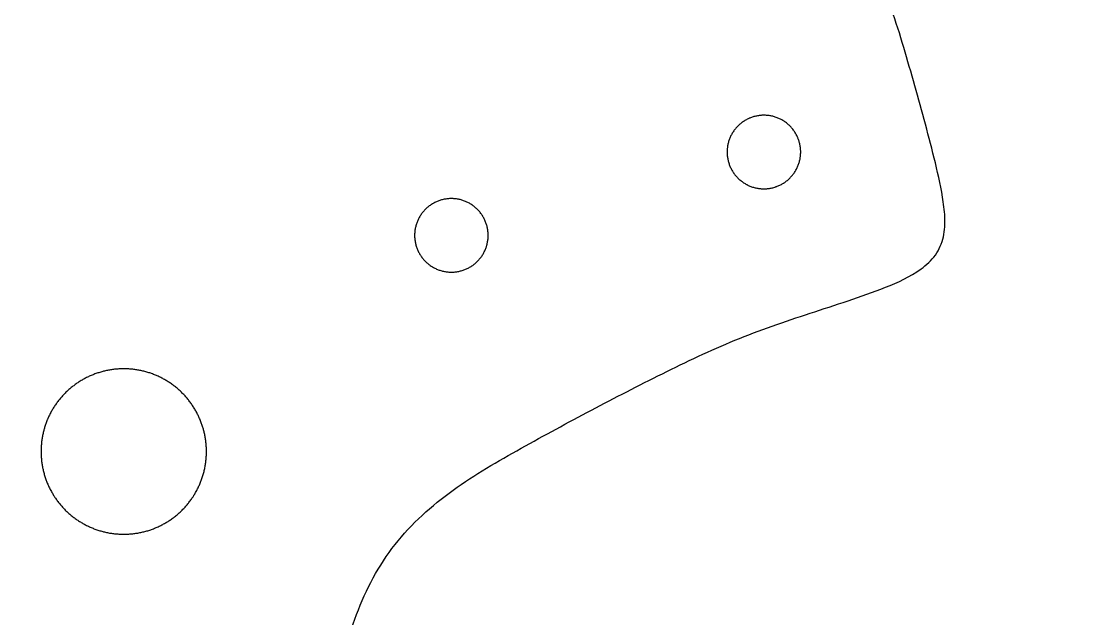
# Model space of a CAD drawing. Header units: millimetres. Extents: x -26.5 to 26.5, y -46.1 to 46.1.
# Drawn here: x -2.78 to 26.51, y -0.02 to 16.22 of the extents above; entities that cross this region are included whole.
import ezdxf

# ---------------------------------------------------------------- set-up
doc = ezdxf.new("R2010")
doc.units = ezdxf.units.MM
doc.layers.get('0').update_dxf_attribs({"linetype": 'CONTINUOUS'})

msp = doc.modelspace()

# ---------------------------------------------------------------- linework, layer by layer
for points, knots in [([(-12.384, 42.563), (-12.565, 42.563), (-12.747, 42.563), (-12.927, 42.563), (-13.108, 42.563), (-13.288, 42.562), (-13.47, 42.563), (-13.652, 42.565), (-13.835, 42.569), (-14.013, 42.564), (-14.102, 42.561), (-14.19, 42.556), (-14.284, 42.562), (-14.378, 42.568), (-14.478, 42.584), (-14.56, 42.569), (-14.722, 42.539), (-14.807, 42.384), (-14.868, 42.189), (-14.898, 42.091), (-14.922, 41.983), (-14.95, 41.882), (-14.978, 41.781), (-15.01, 41.686), (-15.046, 41.598), (-15.119, 41.423), (-15.209, 41.277), (-15.297, 41.126), (-15.384, 40.974), (-15.468, 40.818), (-15.549, 40.655), (-15.63, 40.493), (-15.707, 40.326), (-15.786, 40.161), (-15.865, 39.997), (-15.947, 39.836), (-16.028, 39.674), (-16.189, 39.352), (-16.35, 39.027), (-16.507, 38.701), (-16.664, 38.374), (-16.817, 38.046), (-16.96, 37.713), (-17.102, 37.38), (-17.235, 37.042), (-17.343, 36.697), (-17.452, 36.351), (-17.537, 35.998), (-17.595, 35.641), (-17.653, 35.283), (-17.684, 34.922), (-17.702, 34.56), (-17.719, 34.198), (-17.723, 33.836), (-17.727, 33.474), (-17.731, 33.112), (-17.734, 32.75), (-17.737, 32.388), (-17.742, 31.664), (-17.744, 30.94), (-17.745, 30.215), (-17.747, 29.491), (-17.748, 28.767), (-17.748, 28.043), (-17.749, 27.319), (-17.749, 26.594), (-17.749, 25.87), (-17.749, 25.146), (-17.749, 24.422), (-17.749, 23.697), (-17.749, 23.335), (-17.749, 22.973), (-17.749, 22.611), (-17.749, 22.249), (-17.749, 21.887), (-17.755, 21.525), (-17.761, 21.163), (-17.773, 20.801), (-17.797, 20.439), (-17.821, 20.078), (-17.856, 19.717), (-17.923, 19.361), (-17.956, 19.183), (-17.997, 19.007), (-18.053, 18.834), (-18.109, 18.661), (-18.18, 18.491), (-18.286, 18.344), (-18.393, 18.198), (-18.534, 18.075), (-18.695, 17.993), (-18.856, 17.912), (-19.037, 17.872), (-19.217, 17.85), (-19.397, 17.827), (-19.578, 17.823), (-19.757, 17.79), (-19.936, 17.756), (-20.114, 17.694), (-20.256, 17.586), (-20.399, 17.478), (-20.507, 17.325), (-20.597, 17.166), (-20.688, 17.007), (-20.76, 16.842), (-20.827, 16.674), (-20.959, 16.338), (-21.067, 15.991), (-21.172, 15.644), (-21.276, 15.297), (-21.377, 14.949), (-21.476, 14.601), (-21.575, 14.253), (-21.671, 13.904), (-21.766, 13.554), (-21.86, 13.205), (-21.953, 12.855), (-22.04, 12.503), (-22.127, 12.151), (-22.207, 11.798), (-22.267, 11.441), (-22.296, 11.262), (-22.321, 11.083), (-22.329, 10.901), (-22.338, 10.72), (-22.33, 10.537), (-22.29, 10.36), (-22.25, 10.182), (-22.177, 10.011), (-22.072, 9.864), (-21.967, 9.716), (-21.829, 9.594), (-21.682, 9.487), (-21.387, 9.273), (-21.056, 9.122), (-20.719, 8.987), (-20.382, 8.852), (-20.04, 8.733), (-19.697, 8.619), (-19.354, 8.504), (-19.009, 8.394), (-18.665, 8.28), (-17.977, 8.054), (-17.291, 7.818), (-16.621, 7.544), (-15.951, 7.27), (-15.297, 6.959), (-14.648, 6.636), (-13.999, 6.314), (-13.356, 5.981), (-12.716, 5.642), (-12.076, 5.303), (-11.44, 4.958), (-10.807, 4.605), (-10.174, 4.253), (-9.544, 3.893), (-8.956, 3.469), (-8.369, 3.044), (-7.823, 2.555), (-7.377, 1.986), (-6.932, 1.417), (-6.587, 0.768), (-6.333, 0.089), (-6.079, -0.59), (-5.916, -1.299), (-5.794, -2.013), (-5.672, -2.728), (-5.59, -3.448), (-5.53, -4.169), (-5.47, -4.891), (-5.431, -5.614), (-5.405, -6.338), (-5.379, -7.062), (-5.365, -7.786), (-5.356, -8.51), (-5.338, -9.958), (-5.34, -11.407), (-5.345, -12.855), (-5.35, -14.304), (-5.358, -15.753), (-5.419, -17.2), (-5.45, -17.923), (-5.494, -18.646), (-5.561, -19.367), (-5.629, -20.089), (-5.719, -20.808), (-5.856, -21.519), (-5.994, -22.231), (-6.177, -22.935), (-6.458, -23.604), (-6.739, -24.273), (-7.117, -24.906), (-7.58, -25.456), (-8.508, -26.555), (-9.779, -27.317), (-11.002, -28.107), (-11.613, -28.503), (-12.212, -28.905), (-12.811, -29.31), (-13.41, -29.715), (-14.01, -30.122), (-14.606, -30.534), (-15.798, -31.358), (-16.977, -32.198), (-18.156, -33.04), (-18.745, -33.461), (-19.334, -33.883), (-19.922, -34.305), (-20.51, -34.727), (-21.098, -35.151), (-21.683, -35.577), (-22.268, -36.004), (-22.851, -36.434), (-23.428, -36.872), (-24.006, -37.309), (-24.578, -37.755), (-25.117, -38.238), (-25.386, -38.479), (-25.647, -38.73), (-25.883, -39.008), (-26.118, -39.287), (-26.328, -39.594), (-26.431, -39.941), (-26.483, -40.114), (-26.508, -40.298), (-26.501, -40.479), (-26.494, -40.661), (-26.456, -40.84), (-26.403, -41.013), (-26.296, -41.36), (-26.128, -41.683), (-25.951, -42), (-25.597, -42.634), (-25.209, -43.245), (-24.806, -43.846), (-24.604, -44.146), (-24.399, -44.444), (-24.183, -44.736), (-23.967, -45.027), (-23.741, -45.312), (-23.474, -45.557), (-23.34, -45.68), (-23.196, -45.793), (-23.036, -45.879), (-22.876, -45.965), (-22.7, -46.023), (-22.521, -46.052), (-22.163, -46.11), (-21.795, -46.047), (-21.445, -45.944), (-21.095, -45.842), (-20.763, -45.699), (-20.435, -45.544), (-20.108, -45.389), (-19.786, -45.222), (-19.469, -45.049), (-19.151, -44.875), (-18.837, -44.694), (-18.525, -44.509), (-18.214, -44.325), (-17.904, -44.138), (-17.594, -43.95), (-16.976, -43.573), (-16.361, -43.191), (-15.747, -42.806), (-14.52, -42.036), (-13.3, -41.255), (-12.086, -40.466), (-11.479, -40.071), (-10.874, -39.675), (-10.263, -39.284), (-9.652, -38.893), (-9.037, -38.507), (-8.394, -38.178), (-7.109, -37.52), (-5.715, -37.091), (-4.298, -36.756), (-2.881, -36.422), (-1.44, -36.184), (0, -36.184), (1.44, -36.184), (2.881, -36.422), (4.298, -36.756), (5.715, -37.091), (7.109, -37.52), (8.394, -38.178), (9.037, -38.507), (9.652, -38.893), (10.263, -39.284), (10.874, -39.675), (11.479, -40.071), (12.086, -40.466), (13.3, -41.255), (14.52, -42.036), (15.747, -42.806), (16.361, -43.191), (16.976, -43.573), (17.595, -43.95), (17.904, -44.138), (18.214, -44.325), (18.525, -44.509), (18.837, -44.694), (19.151, -44.875), (19.469, -45.049), (19.786, -45.222), (20.108, -45.389), (20.435, -45.544), (20.763, -45.699), (21.095, -45.842), (21.445, -45.944), (21.795, -46.047), (22.163, -46.11), (22.521, -46.052), (22.7, -46.023), (22.876, -45.965), (23.036, -45.879), (23.196, -45.793), (23.34, -45.68), (23.474, -45.557), (23.741, -45.312), (23.967, -45.027), (24.183, -44.736), (24.399, -44.444), (24.604, -44.146), (24.806, -43.846), (25.209, -43.245), (25.597, -42.634), (25.951, -42), (26.128, -41.683), (26.296, -41.36), (26.403, -41.013), (26.456, -40.84), (26.494, -40.661), (26.501, -40.479), (26.508, -40.298), (26.483, -40.114), (26.431, -39.941), (26.328, -39.594), (26.118, -39.287), (25.883, -39.008), (25.647, -38.73), (25.386, -38.479), (25.117, -38.238), (24.578, -37.755), (24.006, -37.309), (23.428, -36.872), (22.851, -36.434), (22.268, -36.004), (21.683, -35.577), (21.098, -35.151), (20.51, -34.727), (19.922, -34.305), (19.334, -33.883), (18.745, -33.461), (18.156, -33.04), (16.977, -32.198), (15.798, -31.358), (14.606, -30.534), (14.01, -30.122), (13.41, -29.715), (12.811, -29.31), (12.212, -28.905), (11.613, -28.503), (11.002, -28.107), (9.779, -27.317), (8.508, -26.555), (7.58, -25.456), (7.117, -24.906), (6.739, -24.273), (6.458, -23.604), (6.177, -22.935), (5.994, -22.231), (5.856, -21.519), (5.719, -20.808), (5.629, -20.089), (5.561, -19.367), (5.494, -18.646), (5.45, -17.923), (5.419, -17.2), (5.358, -15.753), (5.35, -14.304), (5.345, -12.855), (5.34, -11.407), (5.338, -9.958), (5.356, -8.51), (5.365, -7.786), (5.379, -7.062), (5.405, -6.338), (5.431, -5.614), (5.47, -4.891), (5.53, -4.169), (5.59, -3.448), (5.672, -2.728), (5.794, -2.013), (5.916, -1.299), (6.079, -0.59), (6.333, 0.089), (6.587, 0.768), (6.932, 1.417), (7.377, 1.986), (7.823, 2.555), (8.369, 3.044), (8.956, 3.469), (9.544, 3.893), (10.174, 4.253), (10.807, 4.605), (11.44, 4.958), (12.076, 5.303), (12.716, 5.642), (13.356, 5.981), (13.999, 6.314), (14.648, 6.636), (15.297, 6.959), (15.951, 7.27), (16.621, 7.544), (17.291, 7.818), (17.977, 8.054), (18.665, 8.28), (19.009, 8.394), (19.354, 8.504), (19.697, 8.619), (20.04, 8.733), (20.382, 8.852), (20.719, 8.987), (21.056, 9.122), (21.387, 9.273), (21.682, 9.487), (21.829, 9.594), (21.967, 9.716), (22.072, 9.864), (22.177, 10.011), (22.25, 10.182), (22.29, 10.36), (22.33, 10.537), (22.338, 10.72), (22.329, 10.901), (22.321, 11.083), (22.296, 11.262), (22.267, 11.441), (22.207, 11.798), (22.127, 12.151), (22.04, 12.503), (21.953, 12.855), (21.86, 13.205), (21.766, 13.554), (21.671, 13.904), (21.575, 14.253), (21.476, 14.601), (21.377, 14.949), (21.276, 15.297), (21.172, 15.644), (21.067, 15.991), (20.959, 16.338), (20.827, 16.674), (20.76, 16.842), (20.688, 17.007), (20.597, 17.166), (20.507, 17.325), (20.399, 17.478), (20.256, 17.586), (20.114, 17.694), (19.936, 17.756), (19.757, 17.79), (19.578, 17.823), (19.397, 17.827), (19.217, 17.85), (19.037, 17.872), (18.856, 17.912), (18.695, 17.993), (18.534, 18.075), (18.393, 18.198), (18.286, 18.344), (18.18, 18.491), (18.109, 18.661), (18.053, 18.834), (17.997, 19.007), (17.956, 19.183), (17.923, 19.361), (17.856, 19.717), (17.821, 20.078), (17.797, 20.439), (17.773, 20.801), (17.761, 21.163), (17.755, 21.525), (17.749, 21.887), (17.749, 22.249), (17.749, 22.611), (17.749, 22.973), (17.749, 23.335), (17.749, 23.697), (17.749, 24.422), (17.749, 25.146), (17.749, 25.87), (17.749, 26.594), (17.749, 27.319), (17.748, 28.043), (17.748, 28.767), (17.747, 29.491), (17.745, 30.215), (17.744, 30.94), (17.742, 31.664), (17.737, 32.388), (17.734, 32.75), (17.731, 33.112), (17.727, 33.474), (17.723, 33.836), (17.719, 34.198), (17.702, 34.56), (17.684, 34.922), (17.653, 35.283), (17.595, 35.641), (17.537, 35.998), (17.452, 36.351), (17.343, 36.697), (17.235, 37.042), (17.102, 37.38), (16.96, 37.713), (16.817, 38.046), (16.664, 38.374), (16.507, 38.701), (16.35, 39.027), (16.189, 39.352), (16.028, 39.674), (15.947, 39.836), (15.865, 39.997), (15.786, 40.161), (15.707, 40.326), (15.63, 40.493), (15.549, 40.655), (15.468, 40.818), (15.384, 40.974), (15.297, 41.126), (15.209, 41.277), (15.119, 41.423), (15.046, 41.598), (15.01, 41.686), (14.978, 41.781), (14.95, 41.882), (14.922, 41.983), (14.898, 42.091), (14.868, 42.189), (14.807, 42.384), (14.722, 42.539), (14.56, 42.569), (14.478, 42.584), (14.378, 42.568), (14.284, 42.562), (14.19, 42.556), (14.102, 42.561), (14.013, 42.564), (13.835, 42.569), (13.652, 42.565), (13.47, 42.563), (13.288, 42.562), (13.108, 42.563), (12.927, 42.563), (12.747, 42.563), (12.565, 42.563), (12.384, 42.563)], [0, 0, 0, 0, 0.054315, 0.054315, 0.054315, 0.10863, 0.10863, 0.10863, 0.162945, 0.162945, 0.162945, 0.190103, 0.190103, 0.190103, 0.21726, 0.21726, 0.21726, 0.271576, 0.271576, 0.271576, 0.298733, 0.298733, 0.298733, 0.325891, 0.325891, 0.325891, 0.380206, 0.380206, 0.380206, 0.434521, 0.434521, 0.434521, 0.488836, 0.488836, 0.488836, 0.543151, 0.543151, 0.543151, 0.651781, 0.651781, 0.651781, 0.760412, 0.760412, 0.760412, 0.869042, 0.869042, 0.869042, 0.977672, 0.977672, 0.977672, 1.086302, 1.086302, 1.086302, 1.194932, 1.194932, 1.194932, 1.303563, 1.303563, 1.303563, 1.520823, 1.520823, 1.520823, 1.738083, 1.738083, 1.738083, 1.955344, 1.955344, 1.955344, 2.172604, 2.172604, 2.172604, 2.281235, 2.281235, 2.281235, 2.389865, 2.389865, 2.389865, 2.498495, 2.498495, 2.498495, 2.607125, 2.607125, 2.607125, 2.66144, 2.66144, 2.66144, 2.715755, 2.715755, 2.715755, 2.77007, 2.77007, 2.77007, 2.824386, 2.824386, 2.824386, 2.878701, 2.878701, 2.878701, 2.933016, 2.933016, 2.933016, 2.987331, 2.987331, 2.987331, 3.041646, 3.041646, 3.041646, 3.150276, 3.150276, 3.150276, 3.258906, 3.258906, 3.258906, 3.367537, 3.367537, 3.367537, 3.476167, 3.476167, 3.476167, 3.584797, 3.584797, 3.584797, 3.639112, 3.639112, 3.639112, 3.693427, 3.693427, 3.693427, 3.747742, 3.747742, 3.747742, 3.802058, 3.802058, 3.802058, 3.910688, 3.910688, 3.910688, 4.019318, 4.019318, 4.019318, 4.127948, 4.127948, 4.127948, 4.345209, 4.345209, 4.345209, 4.562469, 4.562469, 4.562469, 4.779729, 4.779729, 4.779729, 4.99699, 4.99699, 4.99699, 5.21425, 5.21425, 5.21425, 5.431511, 5.431511, 5.431511, 5.648771, 5.648771, 5.648771, 5.866032, 5.866032, 5.866032, 6.083292, 6.083292, 6.083292, 6.300553, 6.300553, 6.300553, 6.517813, 6.517813, 6.517813, 6.952334, 6.952334, 6.952334, 7.386855, 7.386855, 7.386855, 7.604115, 7.604115, 7.604115, 7.821376, 7.821376, 7.821376, 8.038636, 8.038636, 8.038636, 8.255896, 8.255896, 8.255896, 8.690417, 8.690417, 8.690417, 8.907678, 8.907678, 8.907678, 9.124938, 9.124938, 9.124938, 9.559459, 9.559459, 9.559459, 9.776719, 9.776719, 9.776719, 9.99398, 9.99398, 9.99398, 10.21124, 10.21124, 10.21124, 10.428501, 10.428501, 10.428501, 10.537131, 10.537131, 10.537131, 10.645761, 10.645761, 10.645761, 10.700076, 10.700076, 10.700076, 10.754391, 10.754391, 10.754391, 10.863022, 10.863022, 10.863022, 11.080282, 11.080282, 11.080282, 11.188912, 11.188912, 11.188912, 11.297542, 11.297542, 11.297542, 11.351858, 11.351858, 11.351858, 11.406173, 11.406173, 11.406173, 11.514803, 11.514803, 11.514803, 11.623433, 11.623433, 11.623433, 11.732063, 11.732063, 11.732063, 11.840693, 11.840693, 11.840693, 11.949324, 11.949324, 11.949324, 12.166584, 12.166584, 12.166584, 12.601105, 12.601105, 12.601105, 12.818365, 12.818365, 12.818365, 13.035626, 13.035626, 13.035626, 13.470147, 13.470147, 13.470147, 13.904668, 13.904668, 13.904668, 14.339188, 14.339188, 14.339188, 14.773709, 14.773709, 14.773709, 14.99097, 14.99097, 14.99097, 15.20823, 15.20823, 15.20823, 15.642751, 15.642751, 15.642751, 15.860011, 15.860011, 15.860011, 15.968642, 15.968642, 15.968642, 16.077272, 16.077272, 16.077272, 16.185902, 16.185902, 16.185902, 16.294532, 16.294532, 16.294532, 16.403163, 16.403163, 16.403163, 16.457478, 16.457478, 16.457478, 16.511793, 16.511793, 16.511793, 16.620423, 16.620423, 16.620423, 16.729053, 16.729053, 16.729053, 16.946314, 16.946314, 16.946314, 17.054944, 17.054944, 17.054944, 17.109259, 17.109259, 17.109259, 17.163574, 17.163574, 17.163574, 17.272204, 17.272204, 17.272204, 17.380834, 17.380834, 17.380834, 17.598095, 17.598095, 17.598095, 17.815355, 17.815355, 17.815355, 18.032616, 18.032616, 18.032616, 18.249876, 18.249876, 18.249876, 18.684397, 18.684397, 18.684397, 18.901658, 18.901658, 18.901658, 19.118918, 19.118918, 19.118918, 19.553439, 19.553439, 19.553439, 19.770699, 19.770699, 19.770699, 19.98796, 19.98796, 19.98796, 20.20522, 20.20522, 20.20522, 20.422481, 20.422481, 20.422481, 20.857001, 20.857001, 20.857001, 21.291522, 21.291522, 21.291522, 21.508783, 21.508783, 21.508783, 21.726043, 21.726043, 21.726043, 21.943304, 21.943304, 21.943304, 22.160564, 22.160564, 22.160564, 22.377824, 22.377824, 22.377824, 22.595085, 22.595085, 22.595085, 22.812345, 22.812345, 22.812345, 23.029606, 23.029606, 23.029606, 23.246866, 23.246866, 23.246866, 23.464127, 23.464127, 23.464127, 23.681387, 23.681387, 23.681387, 23.790017, 23.790017, 23.790017, 23.898647, 23.898647, 23.898647, 24.007278, 24.007278, 24.007278, 24.061593, 24.061593, 24.061593, 24.115908, 24.115908, 24.115908, 24.170223, 24.170223, 24.170223, 24.224538, 24.224538, 24.224538, 24.333168, 24.333168, 24.333168, 24.441798, 24.441798, 24.441798, 24.550429, 24.550429, 24.550429, 24.659059, 24.659059, 24.659059, 24.767689, 24.767689, 24.767689, 24.822004, 24.822004, 24.822004, 24.876319, 24.876319, 24.876319, 24.930634, 24.930634, 24.930634, 24.98495, 24.98495, 24.98495, 25.039265, 25.039265, 25.039265, 25.09358, 25.09358, 25.09358, 25.147895, 25.147895, 25.147895, 25.20221, 25.20221, 25.20221, 25.31084, 25.31084, 25.31084, 25.41947, 25.41947, 25.41947, 25.528101, 25.528101, 25.528101, 25.636731, 25.636731, 25.636731, 25.853991, 25.853991, 25.853991, 26.071252, 26.071252, 26.071252, 26.288512, 26.288512, 26.288512, 26.505773, 26.505773, 26.505773, 26.614403, 26.614403, 26.614403, 26.723033, 26.723033, 26.723033, 26.831663, 26.831663, 26.831663, 26.940293, 26.940293, 26.940293, 27.048924, 27.048924, 27.048924, 27.157554, 27.157554, 27.157554, 27.266184, 27.266184, 27.266184, 27.320499, 27.320499, 27.320499, 27.374814, 27.374814, 27.374814, 27.429129, 27.429129, 27.429129, 27.483445, 27.483445, 27.483445, 27.510602, 27.510602, 27.510602, 27.53776, 27.53776, 27.53776, 27.592075, 27.592075, 27.592075, 27.619232, 27.619232, 27.619232, 27.64639, 27.64639, 27.64639, 27.700705, 27.700705, 27.700705, 27.75502, 27.75502, 27.75502, 27.809335, 27.809335, 27.809335, 27.809335]), ([(16.409, 12.686), (16.409, 12.703), (16.41, 12.719), (16.411, 12.735), (16.413, 12.75), (16.414, 12.766), (16.416, 12.781), (16.417, 12.798), (16.42, 12.816), (16.423, 12.833), (16.426, 12.849), (16.429, 12.865), (16.432, 12.881), (16.436, 12.897), (16.44, 12.913), (16.444, 12.929), (16.448, 12.944), (16.453, 12.96), (16.458, 12.976), (16.463, 12.991), (16.469, 13.007), (16.475, 13.022), (16.48, 13.037), (16.487, 13.052), (16.493, 13.067), (16.5, 13.082), (16.507, 13.097), (16.514, 13.112), (16.521, 13.126), (16.529, 13.141), (16.537, 13.155), (16.545, 13.169), (16.553, 13.184), (16.562, 13.197), (16.571, 13.211), (16.58, 13.225), (16.589, 13.238), (16.599, 13.252), (16.608, 13.265), (16.618, 13.278), (16.628, 13.291), (16.639, 13.303), (16.649, 13.316), (16.66, 13.328), (16.671, 13.341), (16.682, 13.352), (16.693, 13.364), (16.705, 13.376), (16.717, 13.387), (16.729, 13.399), (16.741, 13.41), (16.753, 13.42), (16.765, 13.431), (16.778, 13.442), (16.791, 13.452), (16.804, 13.462), (16.817, 13.472), (16.83, 13.481), (16.844, 13.491), (16.857, 13.5), (16.871, 13.509), (16.885, 13.517), (16.899, 13.526), (16.913, 13.534), (16.927, 13.542), (16.942, 13.55), (16.956, 13.557), (16.971, 13.565), (16.985, 13.572), (17, 13.578), (17.004, 13.58), (17.008, 13.582), (17.012, 13.583), (17.023, 13.588), (17.035, 13.593), (17.046, 13.597), (17.061, 13.603), (17.076, 13.609), (17.092, 13.614), (17.107, 13.619), (17.123, 13.624), (17.139, 13.628), (17.155, 13.633), (17.17, 13.637), (17.186, 13.641), (17.202, 13.644), (17.218, 13.648), (17.234, 13.65), (17.251, 13.653), (17.267, 13.656), (17.283, 13.658), (17.299, 13.66), (17.316, 13.661), (17.332, 13.663), (17.348, 13.664), (17.365, 13.665), (17.381, 13.665), (17.397, 13.666), (17.414, 13.666), (17.43, 13.666), (17.446, 13.665), (17.463, 13.664), (17.479, 13.663), (17.495, 13.662), (17.512, 13.661), (17.528, 13.659), (17.544, 13.657), (17.56, 13.654), (17.577, 13.652), (17.593, 13.649), (17.609, 13.646), (17.625, 13.642), (17.641, 13.639), (17.657, 13.635), (17.672, 13.631), (17.688, 13.626), (17.704, 13.622), (17.719, 13.616), (17.735, 13.611), (17.75, 13.606), (17.766, 13.6), (17.781, 13.594), (17.796, 13.588), (17.811, 13.581), (17.826, 13.575), (17.841, 13.568), (17.856, 13.561), (17.87, 13.553), (17.885, 13.546), (17.899, 13.538), (17.913, 13.53), (17.927, 13.521), (17.941, 13.513), (17.953, 13.505), (17.964, 13.498), (17.975, 13.49), (17.991, 13.48), (18.007, 13.468), (18.022, 13.456), (18.035, 13.446), (18.047, 13.436), (18.06, 13.425), (18.072, 13.415), (18.084, 13.404), (18.096, 13.393), (18.108, 13.381), (18.12, 13.37), (18.131, 13.358), (18.142, 13.346), (18.153, 13.334), (18.164, 13.322), (18.175, 13.309), (18.185, 13.297), (18.196, 13.284), (18.206, 13.271), (18.215, 13.258), (18.225, 13.245), (18.234, 13.231), (18.244, 13.218), (18.252, 13.204), (18.261, 13.19), (18.27, 13.176), (18.278, 13.162), (18.286, 13.148), (18.294, 13.133), (18.301, 13.119), (18.309, 13.104), (18.316, 13.089), (18.322, 13.074), (18.324, 13.069), (18.327, 13.064), (18.329, 13.059), (18.333, 13.049), (18.337, 13.039), (18.341, 13.029), (18.347, 13.014), (18.353, 12.998), (18.358, 12.983), (18.363, 12.967), (18.368, 12.952), (18.372, 12.936), (18.377, 12.92), (18.381, 12.904), (18.384, 12.888), (18.388, 12.872), (18.391, 12.856), (18.394, 12.84), (18.397, 12.824), (18.4, 12.808), (18.402, 12.792), (18.404, 12.775), (18.405, 12.759), (18.407, 12.743), (18.408, 12.727), (18.409, 12.71), (18.409, 12.694), (18.41, 12.677), (18.41, 12.661), (18.409, 12.645), (18.409, 12.628), (18.408, 12.612), (18.407, 12.596), (18.406, 12.579), (18.404, 12.563), (18.403, 12.547), (18.401, 12.531), (18.398, 12.514), (18.396, 12.498), (18.393, 12.482), (18.39, 12.466), (18.386, 12.45), (18.383, 12.434), (18.379, 12.418), (18.374, 12.402), (18.37, 12.387), (18.365, 12.371), (18.36, 12.355), (18.355, 12.34), (18.35, 12.324), (18.344, 12.309), (18.338, 12.294), (18.332, 12.279), (18.325, 12.264), (18.319, 12.249), (18.312, 12.234), (18.304, 12.219), (18.297, 12.204), (18.29, 12.19), (18.282, 12.176), (18.273, 12.161), (18.265, 12.147), (18.256, 12.134), (18.248, 12.12), (18.239, 12.106), (18.229, 12.093), (18.22, 12.079), (18.21, 12.066), (18.2, 12.053), (18.19, 12.04), (18.18, 12.027), (18.169, 12.015), (18.159, 12.003), (18.148, 11.99), (18.136, 11.978), (18.125, 11.967), (18.114, 11.955), (18.102, 11.944), (18.09, 11.932), (18.078, 11.921), (18.066, 11.91), (18.053, 11.9), (18.041, 11.889), (18.028, 11.879), (18.015, 11.869), (18.002, 11.859), (17.988, 11.85), (17.979, 11.843), (17.969, 11.837), (17.959, 11.83), (17.955, 11.828), (17.952, 11.825), (17.948, 11.822), (17.934, 11.813), (17.92, 11.805), (17.906, 11.797), (17.891, 11.789), (17.877, 11.781), (17.862, 11.774), (17.848, 11.766), (17.833, 11.759), (17.818, 11.753), (17.803, 11.746), (17.788, 11.739), (17.773, 11.734), (17.764, 11.73), (17.755, 11.727), (17.746, 11.724), (17.739, 11.721), (17.733, 11.719), (17.727, 11.717), (17.711, 11.711), (17.696, 11.707), (17.68, 11.702), (17.664, 11.698), (17.648, 11.694), (17.632, 11.69), (17.616, 11.687), (17.6, 11.683), (17.584, 11.681), (17.568, 11.678), (17.552, 11.675), (17.536, 11.673), (17.519, 11.671), (17.503, 11.669), (17.487, 11.668), (17.47, 11.667), (17.454, 11.666), (17.438, 11.666), (17.43, 11.665), (17.422, 11.665), (17.414, 11.665), (17.405, 11.665), (17.397, 11.665), (17.389, 11.665), (17.372, 11.665), (17.356, 11.666), (17.339, 11.668), (17.323, 11.669), (17.307, 11.67), (17.291, 11.672), (17.274, 11.674), (17.258, 11.676), (17.242, 11.679), (17.226, 11.682), (17.21, 11.685), (17.194, 11.689), (17.178, 11.692), (17.162, 11.696), (17.146, 11.7), (17.13, 11.705), (17.115, 11.709), (17.099, 11.714), (17.084, 11.719), (17.068, 11.725), (17.053, 11.731), (17.038, 11.737), (17.022, 11.743), (17.007, 11.749), (16.992, 11.756), (16.977, 11.763), (16.963, 11.77), (16.958, 11.773), (16.952, 11.776), (16.947, 11.779), (16.938, 11.784), (16.929, 11.788), (16.92, 11.793), (16.905, 11.801), (16.891, 11.81), (16.877, 11.818), (16.863, 11.827), (16.85, 11.836), (16.836, 11.845), (16.823, 11.855), (16.81, 11.864), (16.797, 11.875), (16.784, 11.885), (16.771, 11.895), (16.759, 11.906), (16.746, 11.916), (16.734, 11.927), (16.722, 11.938), (16.71, 11.95), (16.699, 11.961), (16.687, 11.973), (16.676, 11.985), (16.665, 11.997), (16.654, 12.009), (16.644, 12.022), (16.633, 12.034), (16.623, 12.047), (16.613, 12.06), (16.603, 12.073), (16.594, 12.086), (16.584, 12.1), (16.575, 12.113), (16.566, 12.127), (16.557, 12.141), (16.549, 12.155), (16.541, 12.169), (16.533, 12.183), (16.525, 12.198), (16.517, 12.212), (16.51, 12.227), (16.503, 12.242), (16.496, 12.257), (16.49, 12.272), (16.483, 12.287), (16.477, 12.302), (16.471, 12.317), (16.466, 12.333), (16.461, 12.348), (16.455, 12.364), (16.451, 12.379), (16.446, 12.395), (16.442, 12.411), (16.438, 12.427), (16.434, 12.443), (16.43, 12.459), (16.427, 12.475), (16.424, 12.491), (16.421, 12.507), (16.419, 12.523), (16.417, 12.539), (16.415, 12.555), (16.413, 12.572), (16.412, 12.588), (16.411, 12.604), (16.41, 12.621), (16.409, 12.637), (16.409, 12.653), (16.409, 12.67), (16.409, 12.686)], [0, 0, 0, 0, 0.0049093, 0.0049093, 0.0049093, 0.0095058, 0.0095058, 0.0095058, 0.0147292, 0.0147292, 0.0147292, 0.0196382, 0.0196382, 0.0196382, 0.0245485, 0.0245485, 0.0245485, 0.029458, 0.029458, 0.029458, 0.0343679, 0.0343679, 0.0343679, 0.0392778, 0.0392778, 0.0392778, 0.0441876, 0.0441876, 0.0441876, 0.0490974, 0.0490974, 0.0490974, 0.0540072, 0.0540072, 0.0540072, 0.0589164, 0.0589164, 0.0589164, 0.0638266, 0.0638266, 0.0638266, 0.0687367, 0.0687367, 0.0687367, 0.0736462, 0.0736462, 0.0736462, 0.078556, 0.078556, 0.078556, 0.0834658, 0.0834658, 0.0834658, 0.0883757, 0.0883757, 0.0883757, 0.0932854, 0.0932854, 0.0932854, 0.0981954, 0.0981954, 0.0981954, 0.1031051, 0.1031051, 0.1031051, 0.108015, 0.108015, 0.108015, 0.1129243, 0.1129243, 0.1129243, 0.1142203, 0.1142203, 0.1142203, 0.1178346, 0.1178346, 0.1178346, 0.1227443, 0.1227443, 0.1227443, 0.127654, 0.127654, 0.127654, 0.1325638, 0.1325638, 0.1325638, 0.1374735, 0.1374735, 0.1374735, 0.1423831, 0.1423831, 0.1423831, 0.1472929, 0.1472929, 0.1472929, 0.1522026, 0.1522026, 0.1522026, 0.1571128, 0.1571128, 0.1571128, 0.1620222, 0.1620222, 0.1620222, 0.1669322, 0.1669322, 0.1669322, 0.1718419, 0.1718419, 0.1718419, 0.1767517, 0.1767517, 0.1767517, 0.1816613, 0.1816613, 0.1816613, 0.1865711, 0.1865711, 0.1865711, 0.191481, 0.191481, 0.191481, 0.1963909, 0.1963909, 0.1963909, 0.2013007, 0.2013007, 0.2013007, 0.2062107, 0.2062107, 0.2062107, 0.2111204, 0.2111204, 0.2111204, 0.215194, 0.215194, 0.215194, 0.2209396, 0.2209396, 0.2209396, 0.22585, 0.22585, 0.22585, 0.230759, 0.230759, 0.230759, 0.2356692, 0.2356692, 0.2356692, 0.2405787, 0.2405787, 0.2405787, 0.2454882, 0.2454882, 0.2454882, 0.2503984, 0.2503984, 0.2503984, 0.2553076, 0.2553076, 0.2553076, 0.2602174, 0.2602174, 0.2602174, 0.2651272, 0.2651272, 0.2651272, 0.2700373, 0.2700373, 0.2700373, 0.2717329, 0.2717329, 0.2717329, 0.2749477, 0.2749477, 0.2749477, 0.2798571, 0.2798571, 0.2798571, 0.2847667, 0.2847667, 0.2847667, 0.2896769, 0.2896769, 0.2896769, 0.2945868, 0.2945868, 0.2945868, 0.2994958, 0.2994958, 0.2994958, 0.304406, 0.304406, 0.304406, 0.309316, 0.309316, 0.309316, 0.3142255, 0.3142255, 0.3142255, 0.3191351, 0.3191351, 0.3191351, 0.3240446, 0.3240446, 0.3240446, 0.328955, 0.328955, 0.328955, 0.3338645, 0.3338645, 0.3338645, 0.3387742, 0.3387742, 0.3387742, 0.3436843, 0.3436843, 0.3436843, 0.3485941, 0.3485941, 0.3485941, 0.3535036, 0.3535036, 0.3535036, 0.3584134, 0.3584134, 0.3584134, 0.3633236, 0.3633236, 0.3633236, 0.3682335, 0.3682335, 0.3682335, 0.3731426, 0.3731426, 0.3731426, 0.3780524, 0.3780524, 0.3780524, 0.3829625, 0.3829625, 0.3829625, 0.3878723, 0.3878723, 0.3878723, 0.392782, 0.392782, 0.392782, 0.3976917, 0.3976917, 0.3976917, 0.4026014, 0.4026014, 0.4026014, 0.4075115, 0.4075115, 0.4075115, 0.4110352, 0.4110352, 0.4110352, 0.4124208, 0.4124208, 0.4124208, 0.4173312, 0.4173312, 0.4173312, 0.4222405, 0.4222405, 0.4222405, 0.4271504, 0.4271504, 0.4271504, 0.4320601, 0.4320601, 0.4320601, 0.4349564, 0.4349564, 0.4349564, 0.4369699, 0.4369699, 0.4369699, 0.44188, 0.44188, 0.44188, 0.4467896, 0.4467896, 0.4467896, 0.4516994, 0.4516994, 0.4516994, 0.456609, 0.456609, 0.456609, 0.4615188, 0.4615188, 0.4615188, 0.4664288, 0.4664288, 0.4664288, 0.4688174, 0.4688174, 0.4688174, 0.4713385, 0.4713385, 0.4713385, 0.4762485, 0.4762485, 0.4762485, 0.4811579, 0.4811579, 0.4811579, 0.4860679, 0.4860679, 0.4860679, 0.4909775, 0.4909775, 0.4909775, 0.4958873, 0.4958873, 0.4958873, 0.500797, 0.500797, 0.500797, 0.5057068, 0.5057068, 0.5057068, 0.5106165, 0.5106165, 0.5106165, 0.5155264, 0.5155264, 0.5155264, 0.5173491, 0.5173491, 0.5173491, 0.5204364, 0.5204364, 0.5204364, 0.5253461, 0.5253461, 0.5253461, 0.5302562, 0.5302562, 0.5302562, 0.5351655, 0.5351655, 0.5351655, 0.5400756, 0.5400756, 0.5400756, 0.5449852, 0.5449852, 0.5449852, 0.5498948, 0.5498948, 0.5498948, 0.5548045, 0.5548045, 0.5548045, 0.5597148, 0.5597148, 0.5597148, 0.5646241, 0.5646241, 0.5646241, 0.5695345, 0.5695345, 0.5695345, 0.5744436, 0.5744436, 0.5744436, 0.579353, 0.579353, 0.579353, 0.5842632, 0.5842632, 0.5842632, 0.5891735, 0.5891735, 0.5891735, 0.5940826, 0.5940826, 0.5940826, 0.5989923, 0.5989923, 0.5989923, 0.6039028, 0.6039028, 0.6039028, 0.6088124, 0.6088124, 0.6088124, 0.6137225, 0.6137225, 0.6137225, 0.618632, 0.618632, 0.618632, 0.6235415, 0.6235415, 0.6235415, 0.6284517, 0.6284517, 0.6284517, 0.6284517]), ([(7.91, 10.42), (7.91, 10.436), (7.911, 10.452), (7.912, 10.469), (7.913, 10.485), (7.915, 10.501), (7.917, 10.517), (7.919, 10.534), (7.921, 10.55), (7.924, 10.566), (7.926, 10.582), (7.93, 10.598), (7.933, 10.614), (7.937, 10.63), (7.941, 10.646), (7.945, 10.662), (7.949, 10.678), (7.954, 10.693), (7.959, 10.709), (7.964, 10.724), (7.969, 10.74), (7.975, 10.755), (7.981, 10.771), (7.987, 10.786), (7.994, 10.801), (8, 10.816), (8.007, 10.83), (8.015, 10.845), (8.022, 10.86), (8.03, 10.874), (8.038, 10.889), (8.046, 10.903), (8.054, 10.917), (8.063, 10.931), (8.071, 10.945), (8.081, 10.958), (8.09, 10.972), (8.099, 10.985), (8.109, 10.998), (8.119, 11.011), (8.129, 11.024), (8.139, 11.037), (8.15, 11.049), (8.161, 11.062), (8.172, 11.074), (8.183, 11.086), (8.194, 11.098), (8.206, 11.109), (8.217, 11.121), (8.229, 11.132), (8.241, 11.143), (8.254, 11.154), (8.264, 11.163), (8.275, 11.172), (8.286, 11.181), (8.3, 11.192), (8.316, 11.204), (8.331, 11.214), (8.344, 11.224), (8.358, 11.233), (8.372, 11.242), (8.385, 11.251), (8.399, 11.259), (8.414, 11.267), (8.428, 11.275), (8.442, 11.283), (8.457, 11.291), (8.471, 11.298), (8.486, 11.305), (8.501, 11.312), (8.516, 11.318), (8.531, 11.325), (8.546, 11.331), (8.562, 11.337), (8.577, 11.342), (8.593, 11.347), (8.608, 11.352), (8.623, 11.357), (8.638, 11.361), (8.654, 11.366), (8.671, 11.37), (8.687, 11.374), (8.703, 11.378), (8.719, 11.381), (8.735, 11.384), (8.751, 11.387), (8.767, 11.389), (8.784, 11.391), (8.8, 11.393), (8.816, 11.395), (8.833, 11.396), (8.849, 11.397), (8.865, 11.398), (8.882, 11.399), (8.898, 11.399), (8.914, 11.399), (8.931, 11.399), (8.947, 11.399), (8.963, 11.398), (8.98, 11.397), (8.996, 11.396), (9.012, 11.394), (9.029, 11.392), (9.045, 11.39), (9.061, 11.388), (9.077, 11.385), (9.093, 11.382), (9.109, 11.379), (9.125, 11.376), (9.141, 11.372), (9.157, 11.368), (9.173, 11.364), (9.189, 11.36), (9.205, 11.355), (9.22, 11.35), (9.236, 11.345), (9.251, 11.339), (9.266, 11.333), (9.282, 11.328), (9.297, 11.321), (9.312, 11.315), (9.327, 11.308), (9.342, 11.301), (9.356, 11.294), (9.371, 11.287), (9.385, 11.279), (9.4, 11.271), (9.414, 11.263), (9.428, 11.255), (9.442, 11.246), (9.456, 11.237), (9.469, 11.228), (9.483, 11.219), (9.496, 11.209), (9.509, 11.2), (9.522, 11.19), (9.535, 11.18), (9.548, 11.169), (9.56, 11.159), (9.573, 11.148), (9.585, 11.137), (9.597, 11.126), (9.609, 11.115), (9.62, 11.103), (9.632, 11.091), (9.643, 11.079), (9.654, 11.067), (9.665, 11.055), (9.676, 11.043), (9.686, 11.03), (9.696, 11.017), (9.706, 11.004), (9.716, 10.991), (9.726, 10.978), (9.735, 10.965), (9.744, 10.951), (9.753, 10.937), (9.762, 10.923), (9.77, 10.909), (9.778, 10.895), (9.787, 10.881), (9.794, 10.867), (9.802, 10.852), (9.809, 10.837), (9.816, 10.823), (9.823, 10.808), (9.83, 10.793), (9.836, 10.778), (9.842, 10.762), (9.848, 10.747), (9.853, 10.732), (9.859, 10.716), (9.864, 10.701), (9.869, 10.685), (9.873, 10.669), (9.877, 10.653), (9.881, 10.638), (9.885, 10.622), (9.889, 10.606), (9.892, 10.59), (9.895, 10.574), (9.898, 10.557), (9.9, 10.541), (9.902, 10.525), (9.904, 10.509), (9.906, 10.492), (9.907, 10.476), (9.909, 10.46), (9.909, 10.444), (9.91, 10.427), (9.91, 10.411), (9.91, 10.394), (9.91, 10.378), (9.91, 10.362), (9.909, 10.345), (9.908, 10.329), (9.907, 10.313), (9.905, 10.296), (9.903, 10.28), (9.901, 10.264), (9.899, 10.248), (9.896, 10.232), (9.893, 10.215), (9.89, 10.199), (9.887, 10.183), (9.883, 10.167), (9.88, 10.151), (9.875, 10.136), (9.872, 10.125), (9.869, 10.114), (9.865, 10.103), (9.864, 10.098), (9.862, 10.094), (9.861, 10.089), (9.856, 10.073), (9.85, 10.058), (9.845, 10.042), (9.839, 10.027), (9.833, 10.012), (9.826, 9.997), (9.819, 9.982), (9.812, 9.967), (9.805, 9.952), (9.798, 9.938), (9.79, 9.923), (9.782, 9.909), (9.774, 9.895), (9.766, 9.881), (9.757, 9.867), (9.748, 9.853), (9.739, 9.839), (9.73, 9.826), (9.721, 9.813), (9.711, 9.799), (9.701, 9.786), (9.691, 9.773), (9.681, 9.761), (9.67, 9.748), (9.659, 9.736), (9.648, 9.724), (9.637, 9.712), (9.626, 9.7), (9.614, 9.688), (9.602, 9.677), (9.591, 9.666), (9.579, 9.655), (9.566, 9.644), (9.554, 9.633), (9.541, 9.623), (9.528, 9.613), (9.516, 9.602), (9.502, 9.593), (9.489, 9.583), (9.476, 9.574), (9.462, 9.565), (9.448, 9.556), (9.435, 9.547), (9.421, 9.538), (9.406, 9.53), (9.392, 9.522), (9.378, 9.514), (9.363, 9.507), (9.349, 9.5), (9.334, 9.493), (9.319, 9.486), (9.304, 9.479), (9.289, 9.473), (9.274, 9.467), (9.258, 9.461), (9.243, 9.455), (9.227, 9.45), (9.212, 9.445), (9.196, 9.44), (9.18, 9.436), (9.165, 9.431), (9.149, 9.427), (9.133, 9.424), (9.117, 9.42), (9.101, 9.417), (9.085, 9.414), (9.069, 9.411), (9.052, 9.409), (9.036, 9.406), (9.02, 9.404), (9.004, 9.403), (8.987, 9.401), (8.971, 9.4), (8.955, 9.399), (8.938, 9.399), (8.922, 9.398), (8.906, 9.398), (8.889, 9.399), (8.873, 9.399), (8.856, 9.4), (8.84, 9.401), (8.824, 9.402), (8.808, 9.404), (8.791, 9.406), (8.775, 9.407), (8.759, 9.41), (8.743, 9.413), (8.727, 9.415), (8.71, 9.418), (8.695, 9.422), (8.679, 9.425), (8.663, 9.429), (8.647, 9.434), (8.631, 9.438), (8.615, 9.443), (8.6, 9.448), (8.584, 9.453), (8.569, 9.458), (8.554, 9.464), (8.538, 9.47), (8.523, 9.476), (8.508, 9.483), (8.493, 9.489), (8.478, 9.496), (8.464, 9.504), (8.449, 9.511), (8.434, 9.519), (8.42, 9.527), (8.406, 9.535), (8.392, 9.543), (8.378, 9.552), (8.364, 9.56), (8.351, 9.569), (8.337, 9.579), (8.324, 9.588), (8.31, 9.598), (8.298, 9.608), (8.285, 9.618), (8.272, 9.628), (8.259, 9.639), (8.247, 9.649), (8.235, 9.66), (8.223, 9.672), (8.211, 9.683), (8.199, 9.694), (8.188, 9.706), (8.177, 9.718), (8.166, 9.73), (8.155, 9.743), (8.144, 9.755), (8.134, 9.767), (8.124, 9.78), (8.114, 9.793), (8.104, 9.806), (8.094, 9.82), (8.085, 9.833), (8.076, 9.847), (8.067, 9.86), (8.058, 9.874), (8.05, 9.888), (8.041, 9.902), (8.033, 9.917), (8.026, 9.931), (8.018, 9.946), (8.011, 9.96), (8.004, 9.975), (7.997, 9.99), (7.99, 10.005), (7.984, 10.02), (7.978, 10.035), (7.972, 10.05), (7.967, 10.066), (7.961, 10.081), (7.956, 10.097), (7.951, 10.113), (7.947, 10.128), (7.942, 10.144), (7.938, 10.16), (7.935, 10.176), (7.931, 10.192), (7.928, 10.208), (7.925, 10.224), (7.922, 10.24), (7.92, 10.256), (7.918, 10.273), (7.916, 10.289), (7.914, 10.305), (7.913, 10.321), (7.911, 10.338), (7.91, 10.354), (7.91, 10.37), (7.91, 10.387), (7.91, 10.403), (7.91, 10.42)], [0, 0, 0, 0, 0.0049088, 0.0049088, 0.0049088, 0.0098192, 0.0098192, 0.0098192, 0.0147288, 0.0147288, 0.0147288, 0.0196382, 0.0196382, 0.0196382, 0.0245485, 0.0245485, 0.0245485, 0.0294576, 0.0294576, 0.0294576, 0.0343679, 0.0343679, 0.0343679, 0.0392778, 0.0392778, 0.0392778, 0.0441879, 0.0441879, 0.0441879, 0.0490974, 0.0490974, 0.0490974, 0.0540072, 0.0540072, 0.0540072, 0.0589161, 0.0589161, 0.0589161, 0.0638265, 0.0638265, 0.0638265, 0.0687368, 0.0687368, 0.0687368, 0.0736461, 0.0736461, 0.0736461, 0.0785557, 0.0785557, 0.0785557, 0.0834657, 0.0834657, 0.0834657, 0.0876672, 0.0876672, 0.0876672, 0.093285, 0.093285, 0.093285, 0.0981953, 0.0981953, 0.0981953, 0.1031049, 0.1031049, 0.1031049, 0.1080148, 0.1080148, 0.1080148, 0.1129243, 0.1129243, 0.1129243, 0.1178342, 0.1178342, 0.1178342, 0.1227442, 0.1227442, 0.1227442, 0.1275384, 0.1275384, 0.1275384, 0.1325636, 0.1325636, 0.1325636, 0.1374735, 0.1374735, 0.1374735, 0.1423831, 0.1423831, 0.1423831, 0.1472929, 0.1472929, 0.1472929, 0.1522026, 0.1522026, 0.1522026, 0.1571125, 0.1571125, 0.1571125, 0.1620222, 0.1620222, 0.1620222, 0.166932, 0.166932, 0.166932, 0.1718417, 0.1718417, 0.1718417, 0.1767518, 0.1767518, 0.1767518, 0.1816611, 0.1816611, 0.1816611, 0.1865711, 0.1865711, 0.1865711, 0.1914812, 0.1914812, 0.1914812, 0.1963911, 0.1963911, 0.1963911, 0.2013004, 0.2013004, 0.2013004, 0.2062107, 0.2062107, 0.2062107, 0.2111203, 0.2111203, 0.2111203, 0.21603, 0.21603, 0.21603, 0.2209397, 0.2209397, 0.2209397, 0.2258498, 0.2258498, 0.2258498, 0.2307591, 0.2307591, 0.2307591, 0.235669, 0.235669, 0.235669, 0.2405786, 0.2405786, 0.2405786, 0.2454878, 0.2454878, 0.2454878, 0.250398, 0.250398, 0.250398, 0.2553079, 0.2553079, 0.2553079, 0.2602182, 0.2602182, 0.2602182, 0.265127, 0.265127, 0.265127, 0.2700375, 0.2700375, 0.2700375, 0.2749475, 0.2749475, 0.2749475, 0.2798572, 0.2798572, 0.2798572, 0.2847666, 0.2847666, 0.2847666, 0.2896767, 0.2896767, 0.2896767, 0.2945866, 0.2945866, 0.2945866, 0.2994961, 0.2994961, 0.2994961, 0.3044058, 0.3044058, 0.3044058, 0.3093158, 0.3093158, 0.3093158, 0.3142253, 0.3142253, 0.3142253, 0.3191349, 0.3191349, 0.3191349, 0.3240445, 0.3240445, 0.3240445, 0.3289548, 0.3289548, 0.3289548, 0.3338643, 0.3338643, 0.3338643, 0.3387748, 0.3387748, 0.3387748, 0.3421459, 0.3421459, 0.3421459, 0.3436844, 0.3436844, 0.3436844, 0.3485939, 0.3485939, 0.3485939, 0.3535035, 0.3535035, 0.3535035, 0.3584132, 0.3584132, 0.3584132, 0.3633234, 0.3633234, 0.3633234, 0.3682332, 0.3682332, 0.3682332, 0.3731424, 0.3731424, 0.3731424, 0.3780523, 0.3780523, 0.3780523, 0.3829623, 0.3829623, 0.3829623, 0.3878721, 0.3878721, 0.3878721, 0.3927818, 0.3927818, 0.3927818, 0.3976915, 0.3976915, 0.3976915, 0.4026011, 0.4026011, 0.4026011, 0.4075114, 0.4075114, 0.4075114, 0.4124206, 0.4124206, 0.4124206, 0.4173309, 0.4173309, 0.4173309, 0.4222405, 0.4222405, 0.4222405, 0.4271502, 0.4271502, 0.4271502, 0.4320599, 0.4320599, 0.4320599, 0.4369699, 0.4369699, 0.4369699, 0.4418797, 0.4418797, 0.4418797, 0.4467895, 0.4467895, 0.4467895, 0.4516992, 0.4516992, 0.4516992, 0.4566089, 0.4566089, 0.4566089, 0.4615186, 0.4615186, 0.4615186, 0.4664285, 0.4664285, 0.4664285, 0.4713383, 0.4713383, 0.4713383, 0.4762481, 0.4762481, 0.4762481, 0.4811578, 0.4811578, 0.4811578, 0.4860677, 0.4860677, 0.4860677, 0.4909773, 0.4909773, 0.4909773, 0.4958874, 0.4958874, 0.4958874, 0.500797, 0.500797, 0.500797, 0.5057066, 0.5057066, 0.5057066, 0.5106162, 0.5106162, 0.5106162, 0.5155263, 0.5155263, 0.5155263, 0.5204359, 0.5204359, 0.5204359, 0.525346, 0.525346, 0.525346, 0.5302556, 0.5302556, 0.5302556, 0.5351653, 0.5351653, 0.5351653, 0.5400754, 0.5400754, 0.5400754, 0.544985, 0.544985, 0.544985, 0.5498946, 0.5498946, 0.5498946, 0.5548047, 0.5548047, 0.5548047, 0.5597145, 0.5597145, 0.5597145, 0.5646238, 0.5646238, 0.5646238, 0.5695339, 0.5695339, 0.5695339, 0.5744434, 0.5744434, 0.5744434, 0.5793529, 0.5793529, 0.5793529, 0.584263, 0.584263, 0.584263, 0.5891732, 0.5891732, 0.5891732, 0.5940823, 0.5940823, 0.5940823, 0.598992, 0.598992, 0.598992, 0.6039026, 0.6039026, 0.6039026, 0.6088121, 0.6088121, 0.6088121, 0.6137218, 0.6137218, 0.6137218, 0.6186313, 0.6186313, 0.6186313, 0.6235408, 0.6235408, 0.6235408, 0.6284515, 0.6284515, 0.6284515, 0.6284515]), ([(-2.25, 4.518), (-2.25, 4.555), (-2.249, 4.592), (-2.247, 4.629), (-2.245, 4.665), (-2.243, 4.702), (-2.239, 4.739), (-2.236, 4.775), (-2.231, 4.812), (-2.226, 4.848), (-2.22, 4.885), (-2.214, 4.921), (-2.207, 4.957), (-2.2, 4.993), (-2.192, 5.029), (-2.183, 5.065), (-2.181, 5.071), (-2.179, 5.076), (-2.178, 5.082), (-2.17, 5.112), (-2.162, 5.142), (-2.153, 5.171), (-2.143, 5.207), (-2.131, 5.242), (-2.118, 5.276), (-2.106, 5.311), (-2.093, 5.346), (-2.079, 5.379), (-2.077, 5.383), (-2.075, 5.387), (-2.074, 5.39), (-2.061, 5.42), (-2.048, 5.451), (-2.034, 5.48), (-2.018, 5.514), (-2.002, 5.546), (-1.984, 5.579), (-1.967, 5.611), (-1.949, 5.643), (-1.93, 5.675), (-1.911, 5.707), (-1.891, 5.738), (-1.871, 5.768), (-1.85, 5.799), (-1.829, 5.829), (-1.807, 5.859), (-1.785, 5.888), (-1.763, 5.917), (-1.739, 5.946), (-1.716, 5.974), (-1.692, 6.002), (-1.667, 6.029), (-1.642, 6.057), (-1.617, 6.083), (-1.591, 6.109), (-1.565, 6.135), (-1.538, 6.161), (-1.511, 6.185), (-1.484, 6.21), (-1.456, 6.234), (-1.427, 6.258), (-1.399, 6.281), (-1.37, 6.303), (-1.34, 6.325), (-1.311, 6.348), (-1.281, 6.369), (-1.25, 6.389), (-1.236, 6.398), (-1.223, 6.406), (-1.209, 6.415), (-1.192, 6.426), (-1.174, 6.437), (-1.157, 6.448), (-1.125, 6.467), (-1.093, 6.485), (-1.061, 6.503), (-1.028, 6.52), (-0.995, 6.536), (-0.962, 6.552), (-0.929, 6.568), (-0.895, 6.583), (-0.861, 6.597), (-0.827, 6.611), (-0.793, 6.624), (-0.758, 6.637), (-0.723, 6.649), (-0.688, 6.661), (-0.653, 6.671), (-0.618, 6.682), (-0.582, 6.692), (-0.547, 6.701), (-0.511, 6.71), (-0.475, 6.718), (-0.439, 6.725), (-0.403, 6.732), (-0.367, 6.738), (-0.33, 6.744), (-0.294, 6.749), (-0.257, 6.754), (-0.221, 6.757), (-0.184, 6.761), (-0.147, 6.764), (-0.11, 6.766), (-0.074, 6.767), (-0.037, 6.768), (0, 6.768), (0.037, 6.768), (0.074, 6.767), (0.11, 6.766), (0.147, 6.764), (0.184, 6.761), (0.221, 6.757), (0.257, 6.754), (0.294, 6.749), (0.33, 6.744), (0.367, 6.738), (0.403, 6.732), (0.439, 6.725), (0.475, 6.718), (0.511, 6.71), (0.547, 6.701), (0.582, 6.692), (0.618, 6.682), (0.653, 6.671), (0.688, 6.661), (0.723, 6.649), (0.758, 6.637), (0.793, 6.624), (0.827, 6.611), (0.861, 6.597), (0.895, 6.583), (0.929, 6.568), (0.962, 6.552), (0.995, 6.536), (1.028, 6.52), (1.061, 6.503), (1.093, 6.485), (1.125, 6.467), (1.157, 6.448), (1.174, 6.437), (1.192, 6.426), (1.209, 6.415), (1.223, 6.406), (1.236, 6.398), (1.25, 6.389), (1.281, 6.369), (1.311, 6.348), (1.34, 6.325), (1.37, 6.303), (1.399, 6.281), (1.427, 6.258), (1.456, 6.234), (1.484, 6.21), (1.511, 6.185), (1.538, 6.161), (1.565, 6.135), (1.591, 6.109), (1.617, 6.083), (1.642, 6.057), (1.667, 6.029), (1.692, 6.002), (1.716, 5.974), (1.739, 5.946), (1.763, 5.917), (1.785, 5.888), (1.807, 5.859), (1.829, 5.829), (1.85, 5.799), (1.871, 5.768), (1.891, 5.738), (1.911, 5.707), (1.93, 5.675), (1.949, 5.643), (1.967, 5.611), (1.984, 5.579), (2.002, 5.546), (2.018, 5.514), (2.034, 5.48), (2.048, 5.451), (2.061, 5.42), (2.074, 5.39), (2.075, 5.387), (2.077, 5.383), (2.079, 5.379), (2.093, 5.346), (2.106, 5.311), (2.118, 5.276), (2.131, 5.242), (2.143, 5.207), (2.153, 5.171), (2.162, 5.142), (2.17, 5.112), (2.178, 5.082), (2.179, 5.076), (2.181, 5.071), (2.183, 5.065), (2.192, 5.029), (2.2, 4.993), (2.207, 4.957), (2.214, 4.921), (2.22, 4.885), (2.226, 4.848), (2.231, 4.812), (2.236, 4.775), (2.239, 4.739), (2.243, 4.702), (2.245, 4.665), (2.247, 4.629), (2.249, 4.592), (2.25, 4.555), (2.25, 4.518), (2.25, 4.482), (2.249, 4.445), (2.247, 4.408), (2.245, 4.371), (2.243, 4.334), (2.239, 4.298), (2.236, 4.261), (2.231, 4.225), (2.226, 4.188), (2.22, 4.152), (2.214, 4.116), (2.207, 4.079), (2.2, 4.043), (2.191, 4.007), (2.183, 3.972), (2.174, 3.936), (2.164, 3.9), (2.153, 3.865), (2.142, 3.83), (2.131, 3.795), (2.118, 3.76), (2.106, 3.726), (2.093, 3.691), (2.079, 3.657), (2.065, 3.623), (2.05, 3.59), (2.034, 3.556), (2.018, 3.523), (2.002, 3.49), (1.984, 3.458), (1.974, 3.439), (1.963, 3.421), (1.953, 3.402), (1.945, 3.389), (1.938, 3.375), (1.93, 3.362), (1.926, 3.356), (1.923, 3.351), (1.919, 3.345), (1.903, 3.32), (1.887, 3.294), (1.871, 3.268), (1.851, 3.238), (1.829, 3.208), (1.807, 3.178), (1.785, 3.149), (1.763, 3.119), (1.739, 3.091), (1.716, 3.063), (1.692, 3.035), (1.667, 3.007), (1.642, 2.98), (1.617, 2.953), (1.591, 2.927), (1.565, 2.901), (1.538, 2.876), (1.511, 2.851), (1.484, 2.827), (1.456, 2.802), (1.427, 2.779), (1.399, 2.756), (1.37, 2.733), (1.34, 2.711), (1.311, 2.689), (1.281, 2.668), (1.25, 2.648), (1.219, 2.627), (1.188, 2.607), (1.157, 2.589), (1.125, 2.57), (1.093, 2.552), (1.061, 2.534), (1.028, 2.517), (0.995, 2.5), (0.962, 2.484), (0.945, 2.477), (0.927, 2.469), (0.91, 2.461), (0.894, 2.454), (0.877, 2.447), (0.861, 2.44), (0.827, 2.425), (0.793, 2.412), (0.758, 2.4), (0.723, 2.388), (0.688, 2.376), (0.653, 2.365), (0.618, 2.355), (0.582, 2.345), (0.547, 2.336), (0.511, 2.327), (0.475, 2.319), (0.439, 2.312), (0.403, 2.304), (0.367, 2.298), (0.33, 2.293), (0.294, 2.287), (0.257, 2.283), (0.221, 2.279), (0.184, 2.276), (0.147, 2.273), (0.11, 2.271), (0.074, 2.269), (0.037, 2.268), (0, 2.268), (-0.037, 2.268), (-0.074, 2.269), (-0.11, 2.271), (-0.147, 2.273), (-0.184, 2.276), (-0.221, 2.279), (-0.257, 2.283), (-0.294, 2.287), (-0.33, 2.293), (-0.367, 2.298), (-0.403, 2.304), (-0.439, 2.312), (-0.475, 2.319), (-0.511, 2.327), (-0.547, 2.336), (-0.582, 2.345), (-0.618, 2.355), (-0.653, 2.365), (-0.688, 2.376), (-0.723, 2.388), (-0.758, 2.4), (-0.793, 2.412), (-0.827, 2.425), (-0.861, 2.44), (-0.877, 2.447), (-0.894, 2.454), (-0.91, 2.461), (-0.927, 2.469), (-0.945, 2.477), (-0.962, 2.484), (-0.995, 2.5), (-1.028, 2.517), (-1.061, 2.534), (-1.093, 2.552), (-1.125, 2.57), (-1.157, 2.589), (-1.188, 2.607), (-1.219, 2.627), (-1.25, 2.648), (-1.281, 2.668), (-1.311, 2.689), (-1.34, 2.711), (-1.37, 2.733), (-1.399, 2.756), (-1.427, 2.779), (-1.456, 2.802), (-1.484, 2.827), (-1.511, 2.851), (-1.538, 2.876), (-1.565, 2.901), (-1.591, 2.927), (-1.617, 2.953), (-1.642, 2.98), (-1.667, 3.007), (-1.692, 3.035), (-1.716, 3.063), (-1.739, 3.091), (-1.763, 3.119), (-1.785, 3.149), (-1.807, 3.178), (-1.829, 3.208), (-1.851, 3.238), (-1.871, 3.268), (-1.887, 3.294), (-1.903, 3.32), (-1.919, 3.345), (-1.923, 3.351), (-1.926, 3.356), (-1.93, 3.362), (-1.938, 3.375), (-1.945, 3.389), (-1.953, 3.402), (-1.963, 3.421), (-1.974, 3.439), (-1.984, 3.458), (-2.002, 3.49), (-2.018, 3.523), (-2.034, 3.556), (-2.05, 3.59), (-2.065, 3.623), (-2.079, 3.657), (-2.093, 3.691), (-2.106, 3.726), (-2.118, 3.76), (-2.131, 3.795), (-2.142, 3.83), (-2.153, 3.865), (-2.164, 3.9), (-2.174, 3.936), (-2.183, 3.972), (-2.191, 4.007), (-2.2, 4.043), (-2.207, 4.079), (-2.214, 4.116), (-2.22, 4.152), (-2.226, 4.188), (-2.231, 4.225), (-2.236, 4.261), (-2.239, 4.298), (-2.243, 4.334), (-2.245, 4.371), (-2.247, 4.408), (-2.249, 4.445), (-2.25, 4.482), (-2.25, 4.518)], [0, 0, 0, 0, 0.011045, 0.011045, 0.011045, 0.022086, 0.022086, 0.022086, 0.03313, 0.03313, 0.03313, 0.044173, 0.044173, 0.044173, 0.055215, 0.055215, 0.055215, 0.056974, 0.056974, 0.056974, 0.066258, 0.066258, 0.066258, 0.077302, 0.077302, 0.077302, 0.088345, 0.088345, 0.088345, 0.089542, 0.089542, 0.089542, 0.099389, 0.099389, 0.099389, 0.110431, 0.110431, 0.110431, 0.121475, 0.121475, 0.121475, 0.132518, 0.132518, 0.132518, 0.143561, 0.143561, 0.143561, 0.154604, 0.154604, 0.154604, 0.165647, 0.165647, 0.165647, 0.17669, 0.17669, 0.17669, 0.187734, 0.187734, 0.187734, 0.198776, 0.198776, 0.198776, 0.209819, 0.209819, 0.209819, 0.220863, 0.220863, 0.220863, 0.225717, 0.225717, 0.225717, 0.231906, 0.231906, 0.231906, 0.242949, 0.242949, 0.242949, 0.253992, 0.253992, 0.253992, 0.265035, 0.265035, 0.265035, 0.276078, 0.276078, 0.276078, 0.287121, 0.287121, 0.287121, 0.298164, 0.298164, 0.298164, 0.309208, 0.309208, 0.309208, 0.320251, 0.320251, 0.320251, 0.331294, 0.331294, 0.331294, 0.342337, 0.342337, 0.342337, 0.353385, 0.353385, 0.353385, 0.364433, 0.364433, 0.364433, 0.375476, 0.375476, 0.375476, 0.386519, 0.386519, 0.386519, 0.397562, 0.397562, 0.397562, 0.408606, 0.408606, 0.408606, 0.419648, 0.419648, 0.419648, 0.430692, 0.430692, 0.430692, 0.441734, 0.441734, 0.441734, 0.452778, 0.452778, 0.452778, 0.463821, 0.463821, 0.463821, 0.474864, 0.474864, 0.474864, 0.481052, 0.481052, 0.481052, 0.485906, 0.485906, 0.485906, 0.49695, 0.49695, 0.49695, 0.507993, 0.507993, 0.507993, 0.519036, 0.519036, 0.519036, 0.530079, 0.530079, 0.530079, 0.541122, 0.541122, 0.541122, 0.552166, 0.552166, 0.552166, 0.563209, 0.563209, 0.563209, 0.574252, 0.574252, 0.574252, 0.585295, 0.585295, 0.585295, 0.596339, 0.596339, 0.596339, 0.607381, 0.607381, 0.607381, 0.617227, 0.617227, 0.617227, 0.618424, 0.618424, 0.618424, 0.629467, 0.629467, 0.629467, 0.640511, 0.640511, 0.640511, 0.649795, 0.649795, 0.649795, 0.651554, 0.651554, 0.651554, 0.662596, 0.662596, 0.662596, 0.673639, 0.673639, 0.673639, 0.684684, 0.684684, 0.684684, 0.695725, 0.695725, 0.695725, 0.70677, 0.70677, 0.70677, 0.717812, 0.717812, 0.717812, 0.728856, 0.728856, 0.728856, 0.739897, 0.739897, 0.739897, 0.750942, 0.750942, 0.750942, 0.761986, 0.761986, 0.761986, 0.773029, 0.773029, 0.773029, 0.784071, 0.784071, 0.784071, 0.795114, 0.795114, 0.795114, 0.806156, 0.806156, 0.806156, 0.8172, 0.8172, 0.8172, 0.823568, 0.823568, 0.823568, 0.828243, 0.828243, 0.828243, 0.830196, 0.830196, 0.830196, 0.839286, 0.839286, 0.839286, 0.85033, 0.85033, 0.85033, 0.861372, 0.861372, 0.861372, 0.872415, 0.872415, 0.872415, 0.883458, 0.883458, 0.883458, 0.894502, 0.894502, 0.894502, 0.905546, 0.905546, 0.905546, 0.916588, 0.916588, 0.916588, 0.927631, 0.927631, 0.927631, 0.938674, 0.938674, 0.938674, 0.949717, 0.949717, 0.949717, 0.96076, 0.96076, 0.96076, 0.966462, 0.966462, 0.966462, 0.971804, 0.971804, 0.971804, 0.982847, 0.982847, 0.982847, 0.99389, 0.99389, 0.99389, 1.004933, 1.004933, 1.004933, 1.015976, 1.015976, 1.015976, 1.027019, 1.027019, 1.027019, 1.038062, 1.038062, 1.038062, 1.049105, 1.049105, 1.049105, 1.060153, 1.060153, 1.060153, 1.071201, 1.071201, 1.071201, 1.082244, 1.082244, 1.082244, 1.093287, 1.093287, 1.093287, 1.10433, 1.10433, 1.10433, 1.115374, 1.115374, 1.115374, 1.126417, 1.126417, 1.126417, 1.13746, 1.13746, 1.13746, 1.148503, 1.148503, 1.148503, 1.153845, 1.153845, 1.153845, 1.159546, 1.159546, 1.159546, 1.170589, 1.170589, 1.170589, 1.181632, 1.181632, 1.181632, 1.192675, 1.192675, 1.192675, 1.203718, 1.203718, 1.203718, 1.214761, 1.214761, 1.214761, 1.225805, 1.225805, 1.225805, 1.236849, 1.236849, 1.236849, 1.247891, 1.247891, 1.247891, 1.258934, 1.258934, 1.258934, 1.269977, 1.269977, 1.269977, 1.281021, 1.281021, 1.281021, 1.290111, 1.290111, 1.290111, 1.292064, 1.292064, 1.292064, 1.296738, 1.296738, 1.296738, 1.303107, 1.303107, 1.303107, 1.314151, 1.314151, 1.314151, 1.325193, 1.325193, 1.325193, 1.336235, 1.336235, 1.336235, 1.347278, 1.347278, 1.347278, 1.358321, 1.358321, 1.358321, 1.369365, 1.369365, 1.369365, 1.380409, 1.380409, 1.380409, 1.391451, 1.391451, 1.391451, 1.402495, 1.402495, 1.402495, 1.413537, 1.413537, 1.413537, 1.413537])]:
    msp.add_open_spline(points, degree=3, knots=knots)

doc.saveas('drawing.dxf')
